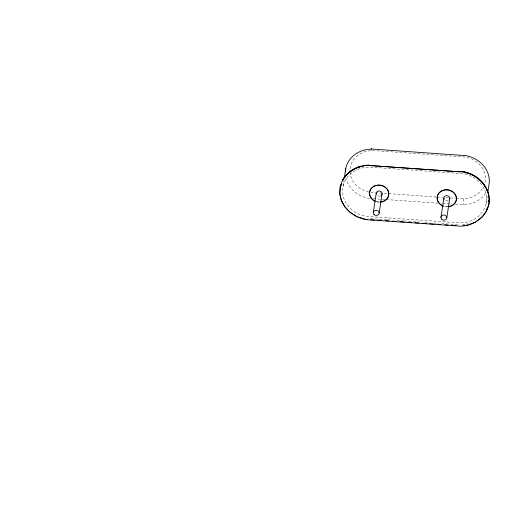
<?xml version="1.0" encoding="UTF-8"?>
<svg xmlns="http://www.w3.org/2000/svg" width="515" height="515" viewBox="0 0 515 515"><rect width="100%" height="100%" fill="white"/><g stroke="black" fill="none" stroke-linecap="round" stroke-linejoin="round"><path stroke-width="0.39" stroke-dasharray="2.58 1.93" d="M343.067 186.308L344.014 180.031M486.096 203.695L487.28 195.848M484.956 182.503A24.173 21.141 8.6 0 0 465.785 157.043L371.907 150.47L366.107 151.326A24.173 21.141 8.6 0 0 349.936 170.761M456.219 198.365L463.41 198.861L469.204 198.005A24.173 21.141 8.6 0 0 482.98 187.692M455.453 204.371L463.416 204.925L470.272 203.914A28.48 24.907 8.6 0 0 486.501 191.76M462.354 224.695L468.27 223.825M436.25 196.981L369.532 192.288M437.048 197.033L442.643 197.425M445.835 197.644L455.421 198.307M373.394 198.687L385.342 199.517M386.141 199.569L437.924 203.155M442.707 203.489L452.267 204.152M386.546 219.763L368.277 218.463M387.344 219.821L392.14 220.156M396.936 220.484L403.329 220.929M404.127 220.987L421.708 222.203M424.907 222.422L429.703 222.757M433.701 223.034L438.497 223.362M441.69 223.587L459.277 224.804M369.815 198.384L368.38 198.262A28.48 24.907 8.6 0 1 345.803 177.649M463.41 198.861A6.74 0.695 87.8 0 1 463.416 204.931M368.766 192.121A24.173 21.141 8.6 0 1 350 172.338M371.843 150.123A6.74 0.695 87.8 0 1 371.901 150.477M378.763 202.125A9.676 8.465 8.6 0 1 375.1 201.223M447.67 206.824A9.676 8.465 8.6 0 1 443.924 206.348M448.166 200.56A2.942 2.569 8.6 0 1 444.645 199.91M380.521 195.88A2.942 2.569 8.6 0 1 377.006 195.224M378.776 202.015A9.676 8.465 8.6 0 1 375.113 201.114M448.932 206.586A9.676 8.465 8.6 0 1 443.936 206.238M368.476 167.04L361.62 168.045A28.48 24.907 8.6 0 0 342.642 192.803A28.48 24.907 8.6 0 0 365.656 216.3L460.687 222.963L467.543 221.952A28.48 24.907 8.6 0 0 486.521 197.2A28.48 24.907 8.6 0 0 463.513 173.697L368.476 167.04"/><path stroke-width="0.77" d="M339.771 193.685L340.28 186.276L339.771 193.685C341.342 208.672 355.794 219.744 370.414 219.924L460.796 226.188C473.291 225.757 485.716 217.613 488.684 205.041L488.729 204.764C492.359 187.119 475.551 171.321 458.55 171.392L458.511 171.675C475.512 171.604 492.314 187.402 488.684 205.041M368.277 165.038L368.212 165.605M459.863 171.759L459.914 171.366M368.289 165.09C358.118 165.618 348.121 170.671 342.835 179.574L342.79 179.857C348.063 171.006 357.983 165.901 368.128 165.418L458.537 171.753M344.374 177.681L345.797 168.263M341.426 200.747L339.816 193.402M345.082 207.262L341.464 200.464M350.496 212.792L345.662 207.532M357.294 216.95L353.934 214.588M368.128 165.418L459.831 171.791M365.019 219.467L367.369 219.384M370.414 219.924L374.45 219.924M373.304 212.669L376.227 193.35M379.162 213.075L382.085 193.756M440.949 217.356L443.866 198.03M446.808 217.761L449.73 198.436M459.844 171.971L459.914 171.36M468.328 225.074L466.114 225.126M475.596 222.113L469.101 224.501M481.667 217.568L486.173 211.465L488.729 204.764M487.757 192.713L488.825 185.651A28.48 24.907 8.6 0 0 466.236 155.659L371.206 148.996L364.35 150.007A28.48 24.907 8.6 0 0 345.32 171.856M340.241 186.559L342.835 179.574M476.851 220.922L481.712 217.285M463.101 225.57L464.607 225.351M365.135 219.274L367.414 219.435M377.649 220.143L381.647 220.42M385.638 220.697L388.838 220.916M392.836 221.193L396.035 221.418M400.026 221.695L404.024 221.971M408.022 222.248L411.221 222.467M415.212 222.744L418.412 222.969M422.409 223.246L426.407 223.523M429.6 223.742L433.598 224.019M437.596 224.295L440.789 224.514M444.786 224.791L447.986 225.016M451.983 225.293L455.981 225.57M358.743 217.13L364.356 218.959M350.535 212.508L352.575 213.757M371.206 148.99A6.74 0.695 87.8 0 1 371.605 149.086M340.904 185.58A30.797 26.935 8.6 0 1 341.593 183.327M349.859 172.029A30.797 26.935 8.6 0 1 352.968 169.892M357.816 167.555A30.797 26.935 8.6 0 1 360.036 166.802M340.885 185.864A30.7 26.851 8.6 0 1 341.503 183.61M343.396 179.278A30.7 26.851 8.6 0 1 347.213 174.134M348.307 173.053A30.7 26.851 8.6 0 1 360.893 166.178M487.422 207.654A30.797 26.935 8.6 0 1 486.501 209.85M464.652 172.377A30.797 26.935 8.6 0 1 468.521 173.491M472.197 175.023A30.797 26.935 8.6 0 1 473.607 175.757M484.383 185.452A30.797 26.935 8.6 0 1 485.555 187.357M486.559 189.327A30.797 26.935 8.6 0 1 487.126 190.659M488.284 194.496A30.797 26.935 8.6 0 1 488.677 196.846M488.832 199.975A30.797 26.935 8.6 0 1 488.754 201.552M463.925 171.798A30.7 26.851 8.6 0 1 486.842 189.526M487.113 190.196A30.7 26.851 8.6 0 1 487.879 192.468M375.1 201.223A9.676 8.465 8.6 0 1 372.281 187.447A9.676 8.465 8.6 0 1 387.866 190.344A9.676 8.465 8.6 0 1 380.025 202.144M443.325 206.148A9.676 8.465 8.6 0 1 439.359 192.661A9.676 8.465 8.6 0 1 455.009 194.194A9.676 8.465 8.6 0 1 448.913 206.695M444.207 199.344A2.942 2.569 8.6 0 1 446.911 195.661A2.942 2.569 8.6 0 1 449.28 199.698M381.634 195.011A2.942 2.569 8.6 0 1 381.145 195.513M376.298 194.02A2.942 2.569 8.6 0 1 379.272 190.981A2.942 2.569 8.6 0 1 381.956 194.413M375.113 201.114A9.676 8.465 8.6 0 1 372.3 187.338A9.676 8.465 8.6 0 1 387.885 190.235A9.676 8.465 8.6 0 1 380.038 202.035M443.344 206.039A9.676 8.465 8.6 0 1 439.372 192.552A9.676 8.465 8.6 0 1 455.028 194.084A9.676 8.465 8.6 0 1 448.932 206.586M441.722 219.236A2.942 2.569 8.6 0 0 446.679 218.418A2.942 2.569 8.6 0 0 443.228 215.019A2.942 2.569 8.6 0 0 441.722 219.236M374.083 214.549A2.942 2.569 8.6 0 0 379.034 213.738A2.942 2.569 8.6 0 0 375.583 210.339A2.942 2.569 8.6 0 0 374.083 214.549"/></g></svg>
